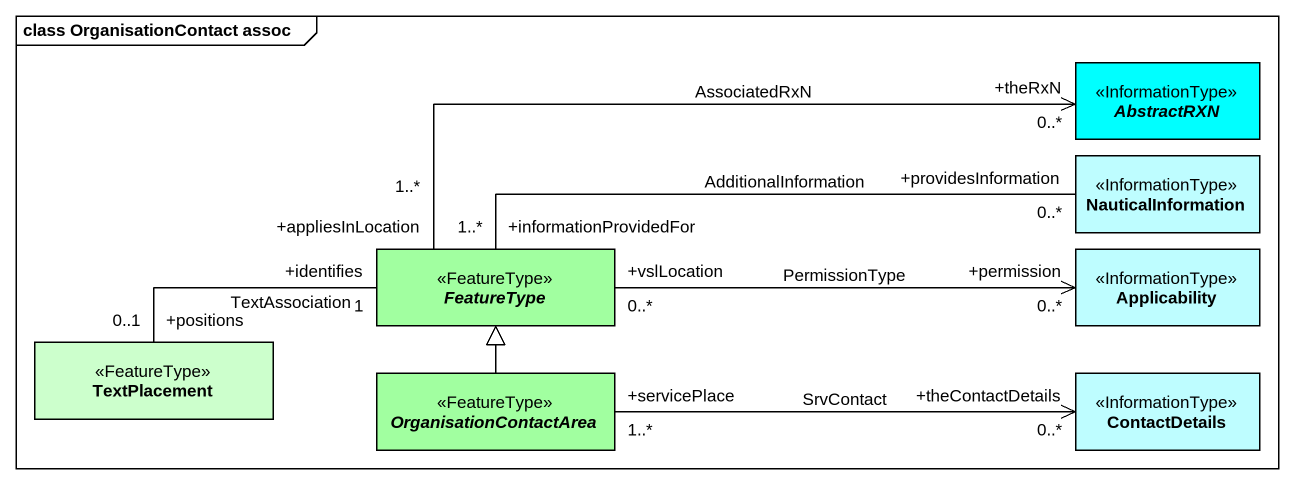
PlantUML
@startuml
mainframe class OrganisationContact assoc
hide circle
hide empty members
abstract class AbstractRXN <<InformationType>> #00FFFF
class NauticalInformation <<InformationType>> #BEFDFF
abstract class FeatureType <<FeatureType>> #A1FFA0
class Applicability <<InformationType>> #BEFDFF
class TextPlacement <<FeatureType>> #CCFFCC
abstract class OrganisationContactArea <<FeatureType>> #A1FFA0
class ContactDetails <<InformationType>> #BEFDFF
FeatureType "+appliesInLocation\n1..*" -right-> "+theRxN\n0..*" AbstractRXN : AssociatedRxN
FeatureType "+informationProvidedFor\n1..*" -right- "+providesInformation\n0..*" NauticalInformation : AdditionalInformation
FeatureType "+vslLocation\n0..*" -right-> "+permission\n0..*" Applicability : PermissionType
FeatureType "+identifies\n1" -left- "+positions\n0..1" TextPlacement : TextAssociation
OrganisationContactArea -up-|> FeatureType
OrganisationContactArea "+servicePlace\n1..*" -right-> "+theContactDetails\n0..*" ContactDetails : SrvContact
@enduml
